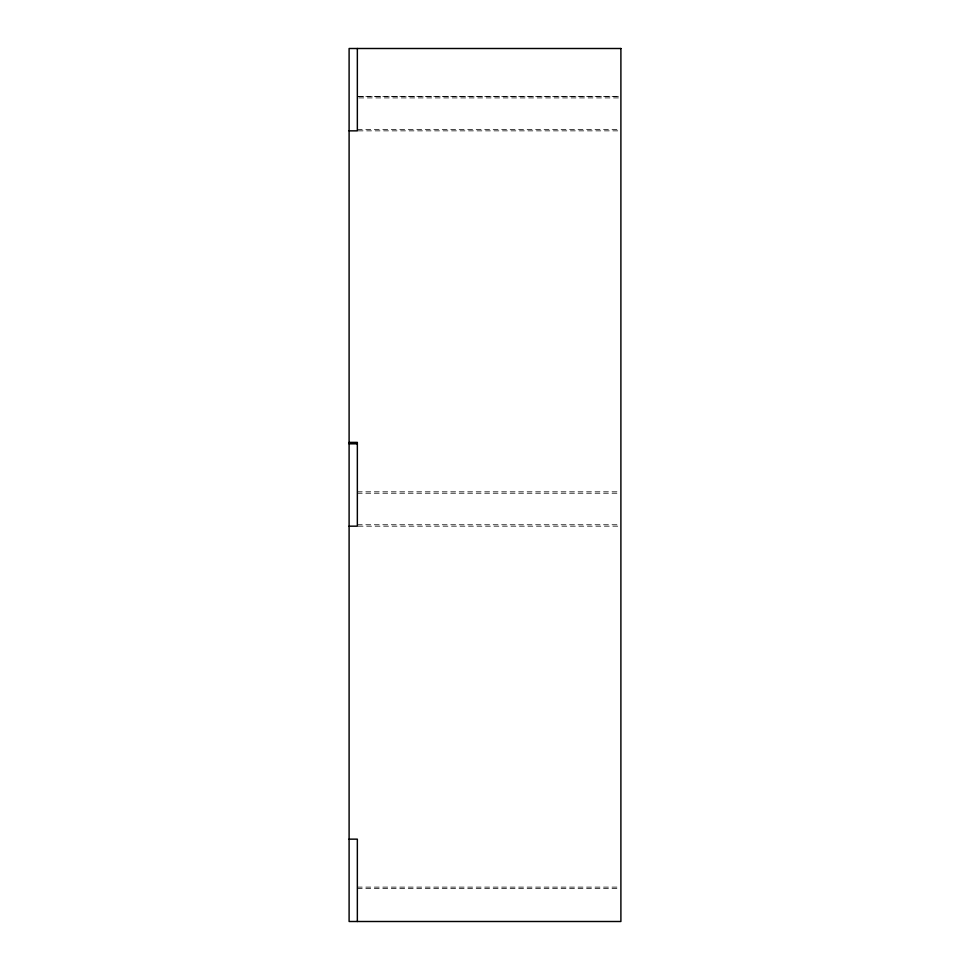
<?xml version="1.0" encoding="UTF-8"?>
<svg xmlns="http://www.w3.org/2000/svg" width="970" height="970" viewBox="0 0 970 970"><rect width="100%" height="100%" fill="white"/><g stroke="black" fill="none" stroke-linecap="round" stroke-linejoin="round"><path stroke-width="0.73" stroke-dasharray="4.85 3.64" d="M358.864 96.43L620.897 96.43M357.348 96.479L619.381 96.479M358.864 97.909L619.381 97.909M357.348 129.422L619.381 129.422M358.172 130.853L619.381 130.853M357.348 491.802L619.381 491.802M357.348 493.233L619.381 493.233M357.348 524.746L619.381 524.746M358.172 526.176L619.381 526.176M357.348 887.113L619.381 887.113M357.348 888.556L619.381 888.556"/><path stroke-width="1.45" d="M349.103 130.853L357.348 130.853L357.348 48.5M349.103 442.381L357.348 442.381L357.348 526.176L349.103 526.176M349.103 443.823L357.348 443.823M349.103 839.147L357.348 839.147L357.348 921.5M620.897 48.5L349.103 48.5L349.103 921.5L620.897 921.5L620.897 48.5"/></g></svg>
